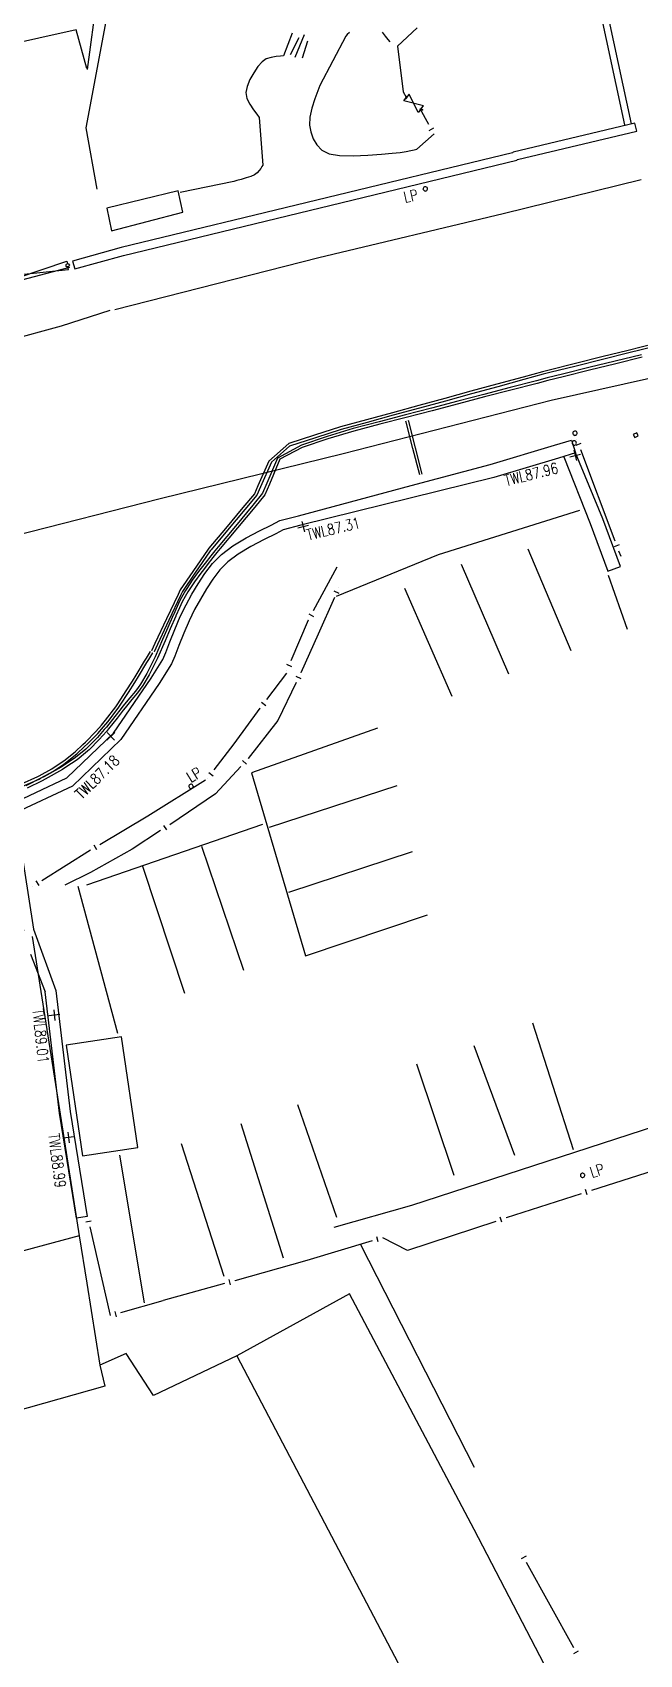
# Model space of a CAD drawing. Extents: x 427500 to 429848, y 434500 to 436505.
# Drawn here: x 427983.7 to 428006.1, y 436118 to 436177.9 of the extents above; entities that cross this region are included whole.
import ezdxf

# ---------------------------------------------------------------- set-up
doc = ezdxf.new("R2010")
doc.units = 0
doc.layers.get('0').update_dxf_attribs({"color": 222})
doc.layers.add('LPTIP_Ex_Base', color=8, linetype='Continuous')
doc.styles.get("Standard").update_dxf_attribs({"font": 'romans.shx'})

# ---------------------------------------------------------------- blocks, each defined once
blk = doc.blocks.new('FENCE_UP')
at = {"color": 0, "linetype": 'ByBlock', "flags": 128}
blk.add_lwpolyline([(0, 0.5), (0, -0.5)], dxfattribs=at)
blk = doc.blocks.new('GATE')
at = {"color": 0, "linetype": 'ByBlock', "flags": 128}
for points in [[(-0.450902, 0), (-0.451904, 0.007014), (-0.455912, 0.014028), (-0.460922, 0.019038), (-0.467936, 0.023046), (-0.475952, 0.024048), (-0.482966, 0.023046), (-0.48998, 0.019038), (-0.49499, 0.014028), (-0.498998, 0.007014), (-0.5, 0), (-0.498998, -0.007014), (-0.49499, -0.014028), (-0.48998, -0.019038), (-0.482966, -0.023046), (-0.475952, -0.024048), (-0.467936, -0.023046), (-0.460922, -0.019038), (-0.455912, -0.014028), (-0.451904, -0.007014)], [(-0.475952, 0.024048), (-0.475952, 0.078156), (0.475952, -0.078156), (0.475952, -0.024048)], [(-0.475952, -0.024048), (-0.475952, -0.078156), (0.475952, 0.078156), (0.475952, 0.024048)], [(-0.450902, 0), (-0.451904, -0.007014)], [(0.5, 0), (0.498998, 0.007014), (0.49499, 0.014028), (0.48998, 0.019038), (0.482966, 0.023046), (0.475952, 0.024048), (0.467936, 0.023046), (0.460922, 0.019038), (0.455912, 0.014028), (0.451904, 0.007014), (0.450902, 0), (0.451904, -0.007014), (0.455912, -0.014028), (0.460922, -0.019038), (0.467936, -0.023046), (0.475952, -0.024048), (0.482966, -0.023046), (0.48998, -0.019038), (0.49499, -0.014028), (0.498998, -0.007014)], [(0.5, 0), (0.498998, -0.007014)]]:
    blk.add_lwpolyline(points, dxfattribs=at)
blk = doc.blocks.new('CIRCL')
at = {"color": 0, "linetype": 'ByBlock', "flags": 128}
for points in [[(0.5, 0), (0.475, 0.154), (0.404, 0.293), (0.293, 0.404), (0.154, 0.475), (0, 0.5), (-0.154, 0.475), (-0.293, 0.404), (-0.404, 0.293), (-0.475, 0.154), (-0.5, 0), (-0.475, -0.154), (-0.404, -0.293), (-0.293, -0.404), (-0.154, -0.475), (0, -0.5), (0.154, -0.475), (0.293, -0.404), (0.404, -0.293), (0.475, -0.154)], [(0.5, 0), (0.475, -0.154)]]:
    blk.add_lwpolyline(points, dxfattribs=at)
blk = doc.blocks.new('SPOT')
at = {"color": 0, "linetype": 'ByBlock', "flags": 128}
for points in [[(-0.5, 0), (0.5, 0)], [(0, 0.5), (0, -0.5)]]:
    blk.add_lwpolyline(points, dxfattribs=at)

msp = doc.modelspace()

# ---------------------------------------------------------------- linework, layer by layer
at = {"layer": 'LPTIP_Ex_Base', "color": 251, "true_color": 0x636466}
for p, q in [((427983.67, 436144.55), (427984.68, 436138.15)), ((427984.68, 436138.15), (427985.41, 436133.5)), ((427985.41, 436133.5), (427980.9, 436132.28)), ((427985.41, 436133.5), (427985.689, 436131.745)), ((427995.8, 436133.182), (427995.8, 436133.182)), ((427995.8, 436133.182), (428000, 436124.95)), ((427985.689, 436131.745), (427986.17, 436128.72)), ((427995.4, 436131.35), (427991.23, 436129.06)), ((428000, 436122.65), (427995.4, 436131.35)), ((427987.15, 436129.15), (427986.17, 436128.72)), ((427988.15, 436127.6), (427987.15, 436129.15)), ((427991.23, 436129.06), (427988.15, 436127.6)), ((427991.23, 436129.06), (428000, 436112.4)), ((427986.17, 436128.72), (427986.35, 436127.95)), ((427986.35, 436127.95), (427982.06, 436126.73)), ((428010.77, 436102.01), (428000, 436122.65))]:
    msp.add_line(p, q, dxfattribs=at)
at = {"layer": 'LPTIP_Ex_Base', "color": 251, "true_color": 0x636466, "flags": 128}
for points in [[(428005.566, 436174.525), (428002.222, 436190.132), (428001.377, 436194.294)], [(428001.671, 436194.351), (428002.438, 436190.174), (428005.81, 436174.567)], [(427988.345, 436181.801), (427988.422, 436181.133), (427986.629, 436179.608), (427985.652, 436174.413), (427986.059, 436172.148)], [(427985.713, 436176.572), (427986.07, 436179.25), (427986.063, 436179.42), (427986.062, 436179.65), (427986.044, 436179.906), (427985.982, 436180.152), (427985.851, 436180.355), (427985.679, 436180.531), (427985.482, 436180.702), (427985.219, 436180.846), (427984.85, 436180.935), (427984.333, 436180.947), (427982.71, 436180.606), (427979.509, 436179.93), (427978.932, 436179.849), (427978.689, 436179.815), (427978.654, 436180.023), (427978.493, 436180.978), (427980.13, 436181.396)], [(427997.895, 436178.117), (427997.172, 436177.433), (427997.383, 436175.754), (427997.487, 436175.546)], [(427985.688, 436176.607), (427985.294, 436178.035), (427979.879, 436176.829), (427978.585, 436173.761), (427981.205, 436170.28), (427982.201, 436168.521), (427985.061, 436169.269)], [(427992.969, 436177.088), (427993.297, 436177.933)], [(427993.526, 436177.744), (427993.209, 436177.117)], [(427993.384, 436177.027), (427993.729, 436177.867)], [(427993.846, 436177.614), (427993.643, 436176.986)], [(427995.398, 436177.942), (427995.317, 436177.863), (427995.259, 436177.809), (427994.296, 436175.988), (427994.227, 436175.782), (427994.12, 436175.488), (427994.009, 436175.151), (427993.93, 436174.814), (427993.919, 436174.523), (427993.967, 436174.268), (427994.052, 436174.017), (427994.184, 436173.787), (427994.377, 436173.596), (427994.642, 436173.459), (427995.029, 436173.392), (427995.529, 436173.383), (427996.069, 436173.41), (427996.577, 436173.45), (427996.978, 436173.48), (427997.266, 436173.504), (427997.488, 436173.539), (427997.658, 436173.576), (427997.786, 436173.61), (427997.887, 436173.633), (427998.531, 436174.191)], [(427996.895, 436177.597), (427996.825, 436177.682), (427996.729, 436177.809), (427996.614, 436177.948)], [(427992.964, 436177.082), (427992.852, 436177.066), (427992.692, 436177.051), (427992.507, 436177.022), (427992.323, 436176.963), (427992.164, 436176.855), (427992.014, 436176.683), (427991.859, 436176.456), (427991.72, 436176.202), (427991.616, 436175.947), (427991.57, 436175.719), (427991.606, 436175.506), (427991.71, 436175.291), (427991.844, 436175.089), (427991.972, 436174.919), (427992.055, 436174.797), (427992.198, 436173.043), (427992.163, 436172.993), (427992.118, 436172.922), (427992.059, 436172.839), (427991.983, 436172.757), (427991.887, 436172.687), (427991.751, 436172.627), (427991.578, 436172.568), (427991.397, 436172.515), (427991.234, 436172.471), (427991.12, 436172.438), (427989.138, 436172.028)], [(427998.334, 436174.539), (427998.005, 436175.12)], [(427998.531, 436174.191), (427998.531, 436174.191)], [(428006.176, 436172.496), (428001.073, 436171.24), (427994.268, 436169.617), (427986.724, 436167.692)], [(427986.536, 436167.671), (427984.741, 436167.09), (427982.763, 436166.555), (427980.651, 436165.873), (427981.689, 436162.98)], [(427981.689, 436162.98), (427982.171, 436161.92), (427982.993, 436159.345), (427988.398, 436160.727), (427995.164, 436162.395), (428002.852, 436164.363), (428011.771, 436166.357), (428011.845, 436166.375)], [(428006.661, 436166.443), (428005.69, 436166.201), (428004.72, 436165.958), (428003.75, 436165.716), (428002.78, 436165.474), (428002.534, 436165.412), (428001.813, 436165.215), (428000.848, 436164.952), (427999.883, 436164.688), (427998.919, 436164.425), (427997.954, 436164.162), (427996.989, 436163.898), (427996.025, 436163.635), (427995.06, 436163.372), (427994.105, 436163.065), (427993.155, 436162.755), (427992.419, 436162.11), (427992.015, 436161.196), (427991.882, 436160.907), (427991.456, 436160.393), (427990.812, 436159.627), (427990.202, 436158.9), (427990.17, 436158.855), (427989.604, 436158.03), (427989.14, 436157.35), (427989.06, 436157.184), (427988.634, 436156.279), (427988.208, 436155.374), (427988.082, 436155.108), (427988.082, 436155.108)], [(428006.685, 436166.346), (428005.715, 436166.104), (428004.744, 436165.861), (428003.774, 436165.619), (428002.804, 436165.377), (428002.559, 436165.315), (428001.839, 436165.119), (428000.874, 436164.855), (427999.91, 436164.592), (427998.945, 436164.329), (427997.98, 436164.065), (427997.016, 436163.802), (427996.051, 436163.538), (427995.086, 436163.275), (427994.136, 436162.97), (427993.186, 436162.66), (427992.51, 436162.07), (427992.106, 436161.155), (427991.967, 436160.854), (427991.532, 436160.328), (427990.889, 436159.563), (427990.282, 436158.839), (427990.253, 436158.798), (427989.687, 436157.974), (427989.227, 436157.3), (427989.15, 436157.141), (427988.724, 436156.237), (427988.298, 436155.332), (427988.173, 436155.065), (427988.173, 436155.065)], [(428006.185, 436166.041), (428005.214, 436165.802), (428004.243, 436165.563), (428003.272, 436165.324), (428002.698, 436165.182), (428002.302, 436165.079), (428001.334, 436164.827), (428000.366, 436164.574), (427999.399, 436164.322), (427998.431, 436164.07), (427997.463, 436163.818), (427996.496, 436163.566), (427995.528, 436163.313), (427994.567, 436163.025), (427993.62, 436162.704), (427992.736, 436162.22), (427992.348, 436161.297), (427992.186, 436160.922), (427991.82, 436160.477), (427991.18, 436159.709), (427990.539, 436158.941), (427990.421, 436158.799), (427990.273, 436158.609), (427990.063, 436158.343), (427989.918, 436158.155), (427989.823, 436158.033), (427989.586, 436157.711), (427989.383, 436157.406), (427989.339, 436157.333), (427989.237, 436157.161), (427989.13, 436156.961), (427989.024, 436156.735), (427988.89, 436156.434), (427988.885, 436156.423), (427988.681, 436155.961), (427988.49, 436155.517), (427988.214, 436154.878), (427988.078, 436154.609), (427987.906, 436154.27), (427987.675, 436153.876), (427987.585, 436153.75), (427987.485, 436153.612), (427987.283, 436153.369), (427987.027, 436153.06), (427986.959, 436152.973), (427986.728, 436152.677), (427986.415, 436152.285), (427986.337, 436152.194), (427986.079, 436151.897), (427985.7, 436151.516), (427985.653, 436151.476), (427985.277, 436151.162), (427984.855, 436150.885), (427984.739, 436150.809), (427984.096, 436150.45), (427983.99, 436150.396), (427983.441, 436150.115)], [(428006.209, 436165.944), (428005.238, 436165.705), (428004.267, 436165.465), (428003.296, 436165.226), (428002.723, 436165.085), (428002.327, 436164.982), (428001.359, 436164.73), (428000.392, 436164.478), (427999.424, 436164.225), (427998.456, 436163.973), (427997.489, 436163.721), (427996.521, 436163.469), (427995.553, 436163.217), (427994.599, 436162.931), (427993.653, 436162.609), (427992.828, 436162.179), (427992.441, 436161.258), (427992.271, 436160.87), (427991.897, 436160.412), (427991.256, 436159.645), (427990.616, 436158.877), (427990.5, 436158.738), (427990.352, 436158.547), (427990.142, 436158.281), (427989.997, 436158.094), (427989.903, 436157.973), (427989.667, 436157.652), (427989.467, 436157.351), (427989.425, 436157.281), (427989.325, 436157.114), (427989.218, 436156.914), (427989.114, 436156.693), (427988.981, 436156.393), (427988.977, 436156.383), (427988.772, 436155.92), (427988.581, 436155.477), (427988.304, 436154.833), (427988.167, 436154.564), (427987.992, 436154.219), (427987.762, 436153.826), (427987.666, 436153.692), (427987.562, 436153.548), (427987.359, 436153.305), (427987.105, 436152.996), (427987.038, 436152.911), (427986.807, 436152.615), (427986.494, 436152.222), (427986.412, 436152.128), (427986.15, 436151.826), (427985.771, 436151.445), (427985.717, 436151.4), (427985.332, 436151.079), (427984.91, 436150.802), (427984.787, 436150.721), (427984.145, 436150.363), (427984.035, 436150.307), (427983.485, 436150.026)], [(427997.991, 436161.609), (427997.741, 436162.578), (427997.491, 436163.546), (427997.481, 436163.585), (427997.481, 436163.585)], [(427998.088, 436161.634), (427997.838, 436162.603), (427997.588, 436163.571), (427997.578, 436163.61), (427997.578, 436163.61)], [(428000.592, 436161.986), (428002.978, 436162.696), (428003.607, 436162.888), (428003.753, 436162.41), (428003.123, 436162.217), (428000.735, 436161.507), (427993.605, 436159.739)], [(428003.786, 436162.907), (428003.786, 436162.907)], [(428003.928, 436162.533), (428005.203, 436159.166)], [(427993.515, 436160.088), (427997.675, 436161.206), (428000.592, 436161.986)], [(428003.323, 436162.269), (428004.297, 436159.801), (428004.948, 436158.045), (428005.417, 436158.218), (428004.764, 436159.98), (428003.754, 436162.41)], [(428003.893, 436160.285), (427998.671, 436158.648), (427994.907, 436157.105)], [(427983.36, 436144.766), (427982.659, 436149.326), (427984.952, 436150.411), (427986.676, 436152.067), (427988.066, 436154.094), (427988.502, 436154.782), (427988.605, 436155.042), (427988.755, 436155.436), (427988.938, 436155.896), (427989.142, 436156.369), (427989.357, 436156.799), (427989.573, 436157.19), (427989.801, 436157.579), (427990.051, 436157.961), (427990.336, 436158.326), (427990.666, 436158.664), (427991.085, 436158.978), (427991.579, 436159.272), (427992.075, 436159.533), (427992.506, 436159.747), (427992.822, 436159.911), (427993.515, 436160.088)], [(427993.605, 436159.739), (427992.951, 436159.572), (427992.669, 436159.426), (427992.239, 436159.212), (427991.754, 436158.958), (427991.286, 436158.679), (427990.904, 436158.392), (427990.607, 436158.089), (427990.344, 436157.751), (427990.107, 436157.389), (427989.886, 436157.012), (427989.675, 436156.632), (427989.469, 436156.217), (427989.27, 436155.758), (427989.091, 436155.305), (427988.941, 436154.912), (427988.825, 436154.618), (427988.367, 436153.895), (427986.952, 436151.833), (427985.159, 436150.11), (427983.056, 436149.115), (427983.716, 436144.82), (427984.545, 436142.56), (427985.076, 436138.086), (427985.706, 436134.218), (427985.311, 436134.154), (427984.68, 436138.03), (427984.148, 436142.512)], [(428001.989, 436158.875), (428003.576, 436155.112)], [(428005.344, 436158.792), (428005.419, 436158.595)], [(427994.073, 436156.597), (427994.943, 436158.211)], [(428001.288, 436154.24), (427999.54, 436158.296)], [(428005.668, 436155.897), (428004.972, 436157.887)], [(427994.997, 436157.445), (427994.997, 436157.445)], [(427997.434, 436157.42), (427999.178, 436153.432)], [(427994.838, 436157.078), (427994.245, 436155.714), (427993.603, 436154.291), (427993.603, 436154.291)], [(427994.835, 436133.822), (427997.7, 436134.63), (428009.257, 436138.381), (428014.19, 436140.264), (428012.622, 436144.173), (428014.923, 436144.989), (428013.588, 436149.174), (428012.652, 436152.259), (428012.407, 436153.13), (428012.394, 436153.934), (428012.179, 436156.956)], [(427993.239, 436154.749), (427993.883, 436156.245), (427993.883, 436156.245)], [(427983.281, 436150.191), (427983.884, 436150.458), (427983.934, 436150.485), (427984.403, 436150.741), (427984.782, 436151.002), (427984.845, 436151.045), (427985.259, 436151.378), (427985.542, 436151.639), (427985.644, 436151.733), (427986.019, 436152.122), (427986.227, 436152.36), (427986.382, 436152.537), (427986.763, 436153.04), (427986.833, 436153.146), (427987.15, 436153.622), (427987.376, 436153.984), (427987.516, 436154.209), (427987.826, 436154.722), (427987.897, 436154.838), (427988.048, 436155.081), (427988.048, 436155.081)], [(427983.322, 436150.099), (427983.925, 436150.366), (427983.982, 436150.397), (427984.46, 436150.658), (427984.839, 436150.92), (427984.908, 436150.967), (427985.322, 436151.3), (427985.61, 436151.566), (427985.716, 436151.664), (427986.091, 436152.053), (427986.302, 436152.294), (427986.462, 436152.477), (427986.843, 436152.98), (427986.917, 436153.091), (427987.235, 436153.569), (427987.461, 436153.932), (427987.601, 436154.158), (427987.911, 436154.67), (427987.982, 436154.785), (427988.133, 436155.028), (427988.133, 436155.028)], [(427992.343, 436153.307), (427993.085, 436154.276)], [(427993.081, 436154.382), (427993.081, 436154.382)], [(427993.429, 436153.931), (427992.75, 436152.527), (427991.656, 436151.128), (427991.656, 436151.128)], [(427990.397, 436150.707), (427991.133, 436151.669), (427992.1, 436152.989), (427992.1, 436152.989)], [(427996.43, 436152.248), (427991.772, 436150.594), (427993.777, 436143.844), (427998.278, 436145.359)], [(427991.385, 436150.833), (427990.448, 436149.817), (427988.755, 436148.68), (427988.755, 436148.68)], [(427986.169, 436147.952), (427987.941, 436149.006), (427990.076, 436150.34)], [(427990.154, 436150.389), (427990.154, 436150.389)], [(427997.146, 436150.114), (427992.429, 436148.581)], [(427988.419, 436148.463), (427987.361, 436147.777), (427985.824, 436146.913), (427984.88, 436146.449)], [(427985.691, 436146.466), (427992.19, 436148.702)], [(427984.029, 436146.626), (427985.825, 436147.748), (427985.825, 436147.748)], [(427991.489, 436143.302), (427989.943, 436147.875)], [(427997.718, 436147.68), (427993.137, 436146.179)], [(427989.316, 436142.442), (427987.755, 436147.134)], [(427983.69, 436146.414), (427983.69, 436146.414)], [(427985.362, 436146.414), (427986.818, 436140.988)], [(427983.604, 436143.901), (427984.148, 436142.512)], [(428002.164, 436141.363), (428003.658, 436136.691)], [(427999.998, 436140.523), (428001.489, 436136.474)], [(427997.873, 436139.855), (427999.255, 436135.737)], [(427994.931, 436134.169), (427993.49, 436138.341)], [(427991.381, 436137.648), (427992.952, 436132.686)], [(427990.763, 436132.001), (427989.184, 436136.898)], [(427986.894, 436136.472), (427987.804, 436131.021)], [(428007.773, 436136.269), (428004.345, 436135.17)], [(428003.964, 436135.048), (428001.186, 436134.157), (428001.186, 436134.157)], [(427985.706, 436134.218), (427985.706, 436134.218)], [(427985.796, 436133.829), (427986.557, 436130.55), (427986.557, 436130.55)], [(428000.806, 436134.032), (427997.539, 436132.952), (427996.625, 436133.428), (427996.625, 436133.428)], [(427996.241, 436133.313), (427993.816, 436132.589), (427991.165, 436131.84), (427991.165, 436131.84)], [(427990.779, 436131.734), (427988.514, 436131.111)], [(427986.942, 436130.661), (427988.514, 436131.111)], [(428001.737, 436121.791), (428001.737, 436121.791)], [(428001.93, 436121.441), (428003.669, 436118.289)]]:
    msp.add_lwpolyline(points, dxfattribs=at)
for points in [[(428005.946, 436174.589), (428001.449, 436173.521), (428001.422, 436173.493), (427986.965, 436169.995), (427985.162, 436169.496), (427985.242, 436169.207), (427987.041, 436169.705), (428001.575, 436173.221), (428001.602, 436173.249), (428006.016, 436174.297)], [(427989.06, 436172.089), (427986.434, 436171.447), (427986.608, 436170.619), (427989.233, 436171.298)], [(428005.881, 436163.097), (428005.936, 436162.98), (428006.065, 436163.041), (428006.01, 436163.157)], [(427986.967, 436140.844), (427984.921, 436140.536), (427985.535, 436136.457), (427987.581, 436136.766)]]:
    msp.add_lwpolyline(points, close=True, dxfattribs=at)
at = {"layer": 'LPTIP_Ex_Base', "color": 251, "true_color": 0x636466}
msp.add_point((427998.09, 436175.087), dxfattribs=at)

# ---------------------------------------------------------------- block references
for name, p, xscale, yscale, zscale, rotation in [('GATE', (427997.767, 436175.32), 0.719829, 2, 0.719829, 141.045488), ('FENCE_UP', (427998.432, 436174.365), 0.2, 0.2, 0.2, 119.489927), ('CIRCL', (427998.203, 436172.164), 0.16, 0.16, 0.16, 204.0366689999999), ('GATE', (427983.597, 436169.038), 2.979689, 2, 2.979689, 12.416235), ('CIRCL', (428003.729, 436163.141), 0.16, 0.16, 0.16, 265.681528), ('SPOT', (428003.734, 436162.322), 0.4, 0.4, 0.4, 13.953506), ('CIRCL', (428003.702, 436162.781), 0.16, 0.16, 0.16, 321.8370400000001), ('FENCE_UP', (428003.857, 436162.72), 0.2, 0.2, 0.2, 290.737821), ('SPOT', (427993.682, 436159.691), 0.4, 0.4, 0.4, 13.692571), ('FENCE_UP', (428005.274, 436158.979), 0.2, 0.2, 0.2, 290.737821), ('FENCE_UP', (427994.918, 436157.261), 0.2, 0.2, 0.2, 246.507766), ('FENCE_UP', (427993.978, 436156.421), 0.2, 0.2, 0.2, 61.67755100000001), ('FENCE_UP', (427993.16, 436154.566), 0.2, 0.2, 0.2, 66.68745600000001), ('FENCE_UP', (427993.516, 436154.111), 0.2, 0.2, 0.2, 244.205231), ('FENCE_UP', (427992.221, 436153.148), 0.2, 0.2, 0.2, 52.56230299999999), ('SPOT', (427986.577, 436151.946), 0.4, 0.4, 0.4, 44.370403), ('FENCE_UP', (427990.276, 436150.548), 0.2, 0.2, 0.2, 52.582415), ('FENCE_UP', (427991.52, 436150.981), 0.2, 0.2, 0.2, 227.349581), ('CIRCL', (427989.54, 436150.1), 0.16, 0.16, 0.16, 6.916807999999998), ('FENCE_UP', (427988.587, 436148.572), 0.2, 0.2, 0.2, 212.953911), ('FENCE_UP', (427985.997, 436147.85), 0.2, 0.2, 0.2, 30.721869), ('FENCE_UP', (427983.859, 436146.52), 0.2, 0.2, 0.2, 31.990837), ('SPOT', (427984.49, 436141.649), 0.3999999999999999, 0.3999999999999999, 0.3999999999999999, 276.088531), ('SPOT', (427985.011, 436137.126), 0.4, 0.4, 0.4, 277.5238039999999), ('CIRCL', (428004.009, 436135.733), 0.16, 0.16, 0.16, 242.7759049999999), ('FENCE_UP', (428004.155, 436135.109), 0.2, 0.2, 0.2, 197.772027), ('FENCE_UP', (427985.751, 436134.023), 0.2, 0.2, 0.2, 283.070977), ('FENCE_UP', (428000.996, 436134.095), 0.2000000000000001, 0.2000000000000001, 0.2000000000000001, 198.2872489999999), ('FENCE_UP', (427996.433, 436133.37), 0.2, 0.2, 0.2, 196.620386), ('FENCE_UP', (427990.972, 436131.787), 0.2, 0.2, 0.2, 195.3742789999999), ('FENCE_UP', (427986.749, 436130.606), 0.2, 0.2, 0.2, 15.980723), ('FENCE_UP', (428001.833, 436121.616), 0.2, 0.2, 0.2, 298.879121), ('FENCE_UP', (428003.765, 436118.113), 0.2, 0.2, 0.2, 298.879121)]:
    msp.add_blockref(name, p, dxfattribs=dict(at, xscale=xscale, yscale=yscale, zscale=zscale, rotation=rotation))

# ---------------------------------------------------------------- texts
at = {"layer": 'LPTIP_Ex_Base', "color": 251, "true_color": 0x636466, "width": 0.8}
for s, rotation, p in [('LP', 11.72511, (427997.45, 436171.656)), ('TWL87.96', 13.95351, (428001.186, 436161.189)), ('TWL87.31', 13.69257, (427993.868, 436159.178)), ('TWL87.18', 44.3704, (427985.497, 436149.593)), ('LP', 30.69972, (427989.532, 436150.222)), ('TWL89.01', 276.08853, (427983.683, 436141.861)), ('TWL88.99', 277.5238, (427984.267, 436137.248)), ('LP', 18.43495, (428004.365, 436135.634))]:
    msp.add_text(s, height=0.4, rotation=rotation, dxfattribs=at).set_placement(p)

doc.saveas('drawing.dxf')
